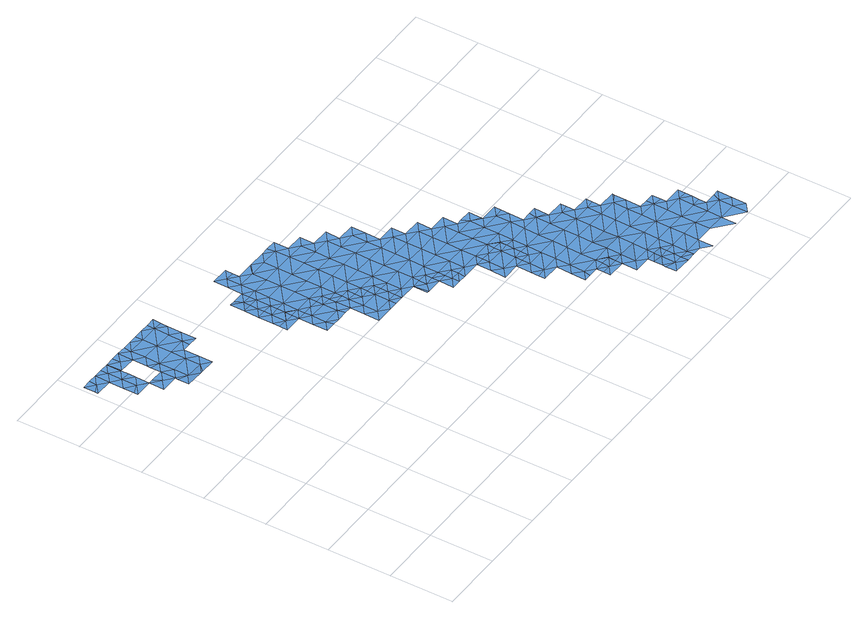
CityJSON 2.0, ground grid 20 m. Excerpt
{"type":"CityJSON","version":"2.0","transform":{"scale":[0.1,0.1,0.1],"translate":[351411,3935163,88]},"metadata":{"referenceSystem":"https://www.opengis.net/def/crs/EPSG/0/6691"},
"CityObjects":{
"waterbody1":{"type":"WaterBody","attributes":{"name":"3","class":"1140","function":"1","WaterBodyRiverFloodingRiskAttribute.description":"2","WaterBodyRiverFloodingRiskAttribute.rankOrg":"1","WaterBodyRiverFloodingRiskAttribute.adminType":"2","WaterBodyRiverFloodingRiskAttribute.scale":"L2"},"geometry":[{"type":"MultiSurface","lod":"1","boundaries":[[[0,1,2]],[[2,3,0]],[[4,5,6]],[[7,8,9]],[[10,9,8]],[[11,9,10]],[[9,11,12]],[[13,14,15]],[[16,15,14]],[[17,15,16]],[[18,19,16]],[[18,20,19]],[[21,20,18]],[[22,23,24]],[[2,25,3]],[[26,2,27]],[[21,28,23]],[[26,27,20]],[[29,20,27]],[[18,30,21]],[[30,18,16]],[[31,13,15]],[[32,31,15]],[[31,32,12]],[[12,33,9]],[[33,7,9]],[[34,35,36]],[[37,33,12]],[[38,39,35]],[[12,32,37]],[[40,32,15]],[[17,40,15]],[[29,27,41]],[[42,43,41]],[[35,39,36]],[[34,36,44]],[[43,42,45]],[[45,46,47]],[[48,46,49]],[[50,49,51]],[[52,51,53]],[[21,26,20]],[[23,26,21]],[[23,2,26]],[[23,25,2]],[[22,25,23]],[[54,25,22]],[[55,25,54]],[[3,25,55]],[[28,24,23]],[[39,43,36]],[[52,56,51]],[[56,57,51]],[[57,50,51]],[[50,48,49]],[[47,44,45]],[[44,43,45]],[[36,43,44]],[[58,32,40]],[[38,32,58]],[[38,37,32]],[[35,37,38]],[[59,37,35]],[[59,33,37]],[[60,4,6]],[[6,0,60]],[[6,1,0]],[[61,1,6]],[[61,27,1]],[[42,27,61]],[[42,41,27]],[[45,42,61]],[[61,49,45]],[[51,49,61]],[[62,51,61]],[[51,62,53]],[[5,53,62]],[[6,5,62]],[[45,49,46]],[[1,27,2]],[[62,61,6]]]}]},
"waterbody2":{"type":"WaterBody","attributes":{"name":"3","class":"1140","function":"1","WaterBodyRiverFloodingRiskAttribute.description":"2","WaterBodyRiverFloodingRiskAttribute.rankOrg":"1","WaterBodyRiverFloodingRiskAttribute.adminType":"2","WaterBodyRiverFloodingRiskAttribute.scale":"L2"},"geometry":[{"type":"MultiSurface","lod":"1","boundaries":[[[63,64,65]],[[66,65,67]],[[68,63,65]],[[68,65,69]],[[69,65,66]],[[69,66,70]],[[66,67,71]],[[72,70,66]],[[65,73,67]],[[73,65,74]],[[74,65,64]],[[71,75,66]],[[66,75,72]]]}]},
"waterbody3":{"type":"WaterBody","attributes":{"name":"3","class":"1140","function":"1","WaterBodyRiverFloodingRiskAttribute.description":"2","WaterBodyRiverFloodingRiskAttribute.rankOrg":"2","WaterBodyRiverFloodingRiskAttribute.adminType":"2","WaterBodyRiverFloodingRiskAttribute.scale":"L2"},"geometry":[{"type":"MultiSurface","lod":"1","boundaries":[[[70,76,77]],[[70,72,76]],[[78,77,76]],[[72,75,76]],[[74,64,79]],[[73,79,67]],[[73,74,79]],[[64,80,79]],[[78,76,81]],[[76,75,81]],[[71,67,82]],[[67,79,82]],[[75,71,82]],[[80,83,79]],[[81,75,84]],[[75,82,84]],[[85,82,79]],[[81,86,87]],[[85,79,83]],[[87,86,88]],[[86,81,84]],[[89,90,88]],[[91,84,82]],[[86,89,88]],[[85,92,82]],[[83,93,85]],[[92,91,82]],[[91,86,84]],[[94,95,90]],[[94,90,89]],[[93,96,85]],[[97,89,86]],[[91,97,86]],[[98,95,94]],[[85,99,92]],[[100,101,102]],[[94,89,103]],[[100,104,96]],[[99,85,96]],[[105,91,92]],[[100,102,104]],[[106,94,103]],[[107,89,97]],[[98,94,106]],[[99,105,92]],[[103,89,107]],[[99,96,104]],[[102,108,104]],[[109,97,91]],[[108,110,104]],[[109,107,97]],[[111,108,112]],[[113,91,105]],[[104,114,99]],[[112,115,111]],[[103,107,116]],[[115,117,111]],[[111,110,108]],[[91,113,109]],[[116,107,118]],[[117,119,111]],[[107,120,118]],[[104,110,114]],[[121,122,123]],[[105,124,113]],[[120,107,109]],[[123,125,121]],[[105,99,124]],[[126,110,111]],[[99,114,124]],[[127,119,128]],[[125,129,121]],[[130,109,113]],[[126,111,119]],[[127,122,121]],[[128,122,127]],[[131,130,113]],[[132,118,120]],[[131,113,124]],[[110,133,114]],[[126,119,127]],[[109,134,120]],[[133,124,114]],[[135,127,121]],[[130,134,109]],[[136,121,129]],[[110,126,137]],[[134,132,120]],[[136,135,121]],[[127,135,126]],[[110,137,133]],[[136,129,138]],[[131,124,139]],[[140,130,131]],[[126,141,137]],[[124,133,139]],[[132,134,142]],[[138,143,136]],[[144,133,137]],[[140,131,139]],[[143,145,136]],[[134,130,146]],[[126,135,147]],[[148,149,150]],[[144,139,133]],[[151,135,136]],[[130,152,146]],[[126,147,141]],[[142,134,153]],[[134,146,153]],[[130,140,152]],[[145,150,154]],[[155,151,136]],[[150,149,154]],[[144,137,141]],[[136,145,155]],[[135,151,147]],[[156,140,139]],[[145,154,155]],[[152,157,146]],[[149,158,154]],[[140,159,152]],[[160,156,139]],[[160,139,144]],[[151,161,147]],[[147,162,141]],[[163,155,154]],[[157,152,159]],[[164,165,158]],[[164,166,165]],[[159,140,156]],[[154,158,163]],[[144,141,162]],[[167,151,155]],[[147,161,162]],[[165,166,168]],[[158,165,163]],[[169,167,155]],[[160,144,170]],[[169,155,163]],[[156,160,171]],[[151,172,161]],[[144,162,170]],[[170,173,160]],[[159,156,174]],[[167,172,151]],[[174,156,171]],[[171,160,173]],[[175,176,177]],[[178,170,162]],[[179,169,163]],[[165,168,180]],[[176,175,181]],[[163,165,179]],[[182,178,162]],[[162,161,182]],[[180,168,183]],[[182,161,172]],[[165,180,179]],[[184,167,169]],[[173,170,185]],[[179,186,169]],[[170,178,185]],[[187,181,188]],[[175,177,189]],[[181,175,188]],[[171,173,190]],[[183,191,180]],[[185,190,173]],[[186,184,169]],[[192,187,188]],[[193,194,195]],[[167,196,172]],[[194,197,195]],[[198,182,172]],[[193,199,189]],[[200,192,188]],[[199,193,195]],[[197,201,195]],[[178,182,202]],[[198,202,182]],[[175,189,203]],[[179,180,204]],[[205,186,179]],[[180,191,204]],[[206,200,188]],[[207,204,191]],[[188,175,206]],[[167,184,196]],[[198,172,196]],[[189,199,203]],[[208,199,195]],[[206,175,203]],[[201,208,195]],[[205,179,204]],[[209,184,186]],[[205,210,186]],[[211,196,184]],[[196,212,198]],[[207,213,204]],[[214,203,199]],[[210,209,186]],[[206,215,200]],[[215,216,217]],[[209,211,184]],[[217,200,215]],[[201,218,208]],[[219,204,213]],[[211,212,196]],[[220,205,204]],[[221,199,208]],[[222,206,203]],[[219,220,204]],[[215,223,216]],[[224,223,219]],[[224,216,223]],[[218,225,208]],[[214,222,203]],[[226,210,205]],[[199,221,214]],[[223,220,219]],[[227,228,229]],[[230,208,225]],[[231,221,208]],[[230,231,208]],[[215,206,222]],[[210,232,209]],[[233,230,234]],[[235,211,209]],[[228,236,229]],[[237,223,215]],[[233,227,229]],[[234,227,233]],[[205,220,226]],[[232,235,209]],[[233,231,230]],[[238,214,221]],[[210,239,232]],[[240,215,222]],[[231,241,221]],[[239,210,226]],[[242,229,236]],[[215,240,237]],[[229,243,233]],[[214,244,222]],[[245,232,239]],[[220,223,246]],[[247,239,226]],[[242,243,229]],[[244,240,222]],[[226,220,246]],[[221,241,238]],[[223,237,246]],[[233,248,231]],[[249,247,226]],[[242,236,250]],[[251,239,247]],[[245,239,252]],[[214,238,244]],[[252,239,251]],[[249,226,246]],[[244,253,240]],[[240,254,237]],[[255,256,257]],[[250,258,242]],[[241,231,248]],[[237,259,246]],[[253,254,240]],[[233,243,248]],[[260,238,241]],[[261,257,262]],[[263,249,246]],[[249,264,247]],[[257,256,262]],[[259,263,246]],[[265,243,242]],[[237,254,259]],[[266,241,248]],[[267,258,268]],[[269,242,258]],[[268,261,267]],[[238,270,244]],[[261,262,267]],[[256,271,262]],[[272,264,249]],[[243,265,248]],[[272,249,263]],[[241,266,260]],[[244,270,253]],[[258,267,269]],[[259,254,273]],[[265,242,269]],[[271,274,262]],[[238,260,270]],[[262,275,267]],[[254,253,276]],[[265,277,248]],[[274,275,262]],[[277,278,248]],[[279,274,271]],[[280,254,276]],[[273,254,281]],[[267,282,269]],[[266,248,278]],[[276,253,283]],[[266,284,260]],[[254,280,281]],[[253,270,283]],[[285,265,269]],[[282,267,275]],[[270,286,283]],[[270,260,284]],[[287,276,283]],[[265,285,277]],[[266,278,284]],[[286,288,283]],[[269,282,285]],[[289,278,277]],[[285,290,277]],[[286,270,291]],[[270,284,291]],[[283,288,287]],[[292,293,274]],[[275,274,293]],[[278,294,284]],[[291,295,286]],[[282,275,293]],[[277,290,289]],[[291,284,296]],[[293,297,282]],[[285,282,297]],[[298,290,285]],[[291,296,299]],[[278,289,294]],[[296,284,294]],[[295,291,299]],[[300,289,290]],[[301,298,285]],[[301,285,297]],[[302,303,292]],[[294,304,296]],[[300,305,289]],[[293,292,303]],[[289,305,294]],[[290,298,300]],[[293,306,297]],[[307,304,294]],[[307,294,305]],[[308,301,297]],[[293,303,306]],[[309,300,298]],[[301,310,298]],[[311,308,297]],[[311,297,306]],[[312,309,298]],[[313,312,298]],[[313,298,310]],[[301,308,310]],[[311,306,314]],[[315,314,306]],[[303,316,317]],[[306,303,315]],[[314,318,311]],[[319,308,311]],[[315,303,317]],[[320,310,308]],[[319,311,318]],[[316,321,317]],[[322,320,308]],[[322,308,319]],[[321,323,317]],[[314,315,324]],[[315,317,323]],[[324,315,325]],[[315,323,325]]]}]},
"waterbody4":{"type":"WaterBody","attributes":{"name":"3","class":"1140","function":"1","WaterBodyRiverFloodingRiskAttribute.description":"2","WaterBodyRiverFloodingRiskAttribute.rankOrg":"1","WaterBodyRiverFloodingRiskAttribute.adminType":"2","WaterBodyRiverFloodingRiskAttribute.scale":"L2"},"geometry":[{"type":"MultiSurface","lod":"1","boundaries":[[[326,327,77]],[[328,327,326]],[[88,328,326]],[[88,326,87]],[[326,81,87]],[[77,78,326]],[[78,81,326]]]}]},
"waterbody5":{"type":"WaterBody","attributes":{"name":"3","class":"1140","function":"1","WaterBodyRiverFloodingRiskAttribute.description":"2","WaterBodyRiverFloodingRiskAttribute.rankOrg":"1","WaterBodyRiverFloodingRiskAttribute.adminType":"2","WaterBodyRiverFloodingRiskAttribute.scale":"L2"},"geometry":[{"type":"MultiSurface","lod":"1","boundaries":[[[329,330,331]],[[329,332,330]],[[333,334,332]],[[335,336,337]],[[338,335,337]],[[339,340,338]],[[340,339,125]],[[123,340,125]],[[341,342,83]],[[332,334,330]],[[80,64,341]],[[343,101,334]],[[119,117,344]],[[338,340,335]],[[335,345,336]],[[342,334,101]],[[346,115,112]],[[345,343,336]],[[334,342,341]],[[334,341,330]],[[347,330,341]],[[345,346,343]],[[346,345,115]],[[345,344,115]],[[335,344,345]],[[340,344,335]],[[102,101,346]],[[64,347,341]],[[122,344,340]],[[128,344,122]],[[128,119,344]],[[122,340,123]],[[101,343,346]],[[343,334,333]],[[101,100,342]],[[100,96,342]],[[342,96,93]],[[83,80,341]],[[93,83,342]],[[331,330,347]],[[117,115,344]],[[112,108,346]],[[346,108,102]]]}]},
"waterbody6":{"type":"WaterBody","attributes":{"name":"3","class":"1140","function":"1","WaterBodyRiverFloodingRiskAttribute.description":"2","WaterBodyRiverFloodingRiskAttribute.rankOrg":"1","WaterBodyRiverFloodingRiskAttribute.adminType":"2","WaterBodyRiverFloodingRiskAttribute.scale":"L2"},"geometry":[{"type":"MultiSurface","lod":"1","boundaries":[[[348,349,129]],[[138,350,143]],[[138,129,350]],[[129,349,350]],[[143,350,150]],[[150,145,143]],[[350,349,148]],[[350,148,150]]]}]},
"waterbody7":{"type":"WaterBody","attributes":{"name":"3","class":"1140","function":"1","WaterBodyRiverFloodingRiskAttribute.description":"2","WaterBodyRiverFloodingRiskAttribute.rankOrg":"1","WaterBodyRiverFloodingRiskAttribute.adminType":"2","WaterBodyRiverFloodingRiskAttribute.scale":"L2"},"geometry":[{"type":"MultiSurface","lod":"1","boundaries":[[[166,164,351]],[[351,352,353]],[[164,352,351]],[[149,352,158]],[[158,352,164]],[[149,148,352]],[[148,353,352]]]}]},
"waterbody8":{"type":"WaterBody","attributes":{"name":"3","class":"1140","function":"1","WaterBodyRiverFloodingRiskAttribute.description":"2","WaterBodyRiverFloodingRiskAttribute.rankOrg":"1","WaterBodyRiverFloodingRiskAttribute.adminType":"2","WaterBodyRiverFloodingRiskAttribute.scale":"L2"},"geometry":[{"type":"MultiSurface","lod":"1","boundaries":[[[217,354,200]],[[355,356,187]],[[354,355,187]],[[354,187,192]],[[219,213,224]],[[192,200,354]],[[207,191,357]],[[355,354,357]],[[357,191,358]],[[357,358,355]],[[358,359,355]],[[359,356,355]],[[217,216,354]],[[216,357,354]],[[224,357,216]],[[224,213,357]],[[168,359,358]],[[357,213,207]],[[183,168,358]],[[183,358,191]]]}]},
"waterbody9":{"type":"WaterBody","attributes":{"name":"3","class":"1140","function":"1","WaterBodyRiverFloodingRiskAttribute.description":"2","WaterBodyRiverFloodingRiskAttribute.rankOrg":"1","WaterBodyRiverFloodingRiskAttribute.adminType":"2","WaterBodyRiverFloodingRiskAttribute.scale":"L2"},"geometry":[{"type":"MultiSurface","lod":"1","boundaries":[[[225,234,230]],[[225,218,360]],[[234,225,360]],[[227,234,360]],[[361,227,360]],[[362,361,360]],[[362,360,201]],[[218,201,360]]]}]},
"waterbody10":{"type":"WaterBody","attributes":{"name":"3","class":"1140","function":"1","WaterBodyRiverFloodingRiskAttribute.description":"2","WaterBodyRiverFloodingRiskAttribute.rankOrg":"1","WaterBodyRiverFloodingRiskAttribute.adminType":"2","WaterBodyRiverFloodingRiskAttribute.scale":"L2"},"geometry":[{"type":"MultiSurface","lod":"1","boundaries":[[[363,364,365]],[[366,365,364]],[[367,261,268]],[[367,368,366]],[[368,250,236]],[[257,364,255]],[[366,364,367]],[[258,250,367]],[[268,258,367]],[[261,364,257]],[[367,364,261]],[[250,368,367]],[[255,364,363]]]}]}
},
"vertices":[
[285,975,10],[258,999,11],[257,952,10],[285,928,10],[342,974,10],[343,1021,10],[314,998,10],[33,1118,12],[5,1118,12],[32,1095,12],[4,1082,12],[4,1072,12],[60,1071,12],[59,989,12],[59,979,12],[88,1002,12],[116,978,12],[116,980,12],[143,954,12],[132,978,12],[172,977,11],[171,930,12],[228,884,10],[199,907,12],[170,885,12],[256,906,10],[200,953,12],[201,1000,11],[171,921,12],[173,1009,11],[115,931,12],[59,1025,12],[88,1048,12],[61,1117,12],[146,1116,12],[118,1116,12],[146,1093,12],[89,1094,12],[117,1070,12],[120,1070,12],[117,1024,12],[173,1023,11],[202,1046,11],[174,1069,11],[174,1116,12],[202,1092,11],[231,1115,11],[203,1115,11],[259,1114,11],[259,1091,11],[288,1114,11],[316,1090,11],[344,1087,11],[344,1066,10],[236,884,10],[284,883,10],[345,1113,11],[316,1113,11],[117,1045,12],[90,1117,12],[311,975,10],[258,1045,11],[315,1044,10],
[509,786,8],[566,785,8],[538,809,8],[539,855,8],[567,832,8],[509,810,8],[510,833,8],[510,879,8],[567,855,8],[539,879,8],[567,831,8],[566,808,8],[567,878,8],
[539,901,8],[511,925,9],[540,924,8],[594,808,8],[594,785,8],[568,924,8],[595,854,8],[622,784,8],[596,901,8],[651,807,8],[597,947,8],[569,947,8],[569,970,8],[598,993,8],[570,1017,8],[653,900,8],[652,854,8],[651,784,8],[598,1039,8],[571,1062,8],[679,783,8],[653,946,8],[627,1061,8],[708,806,8],[679,760,8],[678,738,8],[707,737,8],[626,1016,8],[707,760,8],[709,853,8],[626,1036,8],[654,992,8],[735,737,8],[710,945,9],[764,759,8],[763,713,8],[734,713,8],[709,899,9],[764,805,8],[734,690,8],[678,1015,8],[762,690,8],[683,1015,8],[791,689,8],[711,991,8],[818,619,8],[790,643,8],[790,620,8],[765,852,8],[790,597,8],[820,712,8],[819,665,8],[791,666,8],[846,596,8],[767,944,9],[766,898,9],[739,1014,8],[821,804,8],[767,990,8],[875,665,8],[875,618,8],[820,758,8],[874,596,8],[822,851,8],[823,897,8],[877,757,8],[763,1014,8],[902,595,8],[878,803,8],[903,595,8],[796,967,8],[876,711,8],[902,549,8],[930,548,8],[902,572,8],[932,664,8],[823,943,8],[796,1013,8],[931,572,8],[931,618,8],[879,896,8],[852,966,8],[958,548,8],[851,919,8],[878,850,8],[933,710,8],[934,756,8],[987,571,8],[958,524,8],[986,524,8],[957,501,8],[989,663,8],[1015,500,8],[988,617,8],[934,802,8],[907,873,8],[989,709,8],[935,849,8],[908,918,8],[1097,337,6],[1068,334,6],[1068,315,6],[962,778,8],[1044,570,8],[1043,523,8],[1068,361,7],[990,755,8],[1043,500,8],[1045,662,8],[963,825,8],[1045,616,8],[1069,407,7],[1097,383,7],[1125,314,6],[964,872,8],[1071,499,8],[1098,407,7],[1124,268,5],[1123,221,4],[1152,244,4],[1046,708,8],[1146,221,4],[1018,732,8],[1153,290,5],[1126,406,7],[1179,220,4],[1019,778,8],[1153,336,6],[1100,522,8],[1100,569,8],[1154,383,6],[1099,499,8],[1208,243,4],[1102,661,8],[1101,615,8],[1074,685,8],[1075,731,8],[1127,498,8],[1210,336,5],[1155,429,7],[1127,453,7],[1127,430,7],[1208,220,4],[1128,498,8],[1156,521,8],[1209,290,4],[1211,382,6],[1156,475,7],[1127,476,8],[1236,219,5],[1157,568,8],[1236,174,4],[1235,127,3],[1264,150,3],[1237,219,5],[1265,242,6],[1130,637,8],[1264,196,5],[1236,196,4],[1131,684,8],[1291,126,3],[1212,474,7],[1267,335,5],[1158,614,8],[1211,428,7],[1266,289,4],[1320,149,3],[1321,195,4],[1267,381,5],[1149,637,8],[1213,520,8],[1186,591,8],[1322,241,5],[1214,567,8],[1320,126,3],[1186,595,8],[1186,636,8],[1268,427,6],[1269,473,7],[1347,33,2],[1375,33,2],[1347,56,2],[1348,125,2],[1241,496,7],[1323,334,4],[1348,79,2],[1375,55,2],[1242,543,8],[1243,590,8],[1378,194,3],[1322,288,3],[1376,101,2],[1348,102,2],[1377,148,2],[1324,380,5],[1403,32,2],[1242,569,8],[1272,496,7],[1432,54,2],[1433,101,2],[1297,450,6],[1378,240,3],[1379,287,3],[1431,8,2],[1297,457,6],[1297,496,7],[1434,147,2],[1325,426,5],[1380,333,4],[1434,193,2],[1353,403,5],[1354,449,5],[1353,429,5],[1436,286,3],[1435,239,3],[1381,379,4],[1489,54,2],[1489,100,2],[1437,332,3],[1409,402,4],[1408,355,4],[1490,146,2],[1492,238,2],[1409,381,4],[1464,262,2],[1491,192,2],[1545,7,2],[1545,53,2],[1466,354,3],[1465,309,3],[1546,99,2],[1465,348,3],[1548,191,3],[1493,261,2],[1519,214,2],[1547,145,2],[1520,261,2],[1520,232,2],[1575,121,2],[1603,98,2],[1601,6,2],[1602,52,2],[1575,145,2],[1576,168,3],[1577,214,3],[1630,28,2],[1576,190,3],[1630,74,2],[1613,121,2],[1631,121,2],
[540,947,9],[512,971,9],[531,971,8],
[597,692,8],[593,716,8],[564,693,8],[621,692,8],[655,692,8],[650,715,8],[705,621,8],[677,645,8],[676,599,8],[732,598,8],[760,598,8],[761,620,8],[594,762,8],[650,761,8],[678,691,8],[762,666,8],[705,667,8],[706,714,8],[565,740,8],
[845,550,8],[851,550,8],[874,572,8],
[930,502,8],[930,525,8],[901,502,8],
[1098,430,7],[1042,431,7],[1013,408,7],[1099,476,8],[1042,477,8],[1014,455,8],
[1208,197,3],[1179,175,3],[1179,197,4],
[1290,34,2],[1319,56,2],[1290,68,2],[1290,80,2],[1319,102,2],[1291,107,3]
]}
